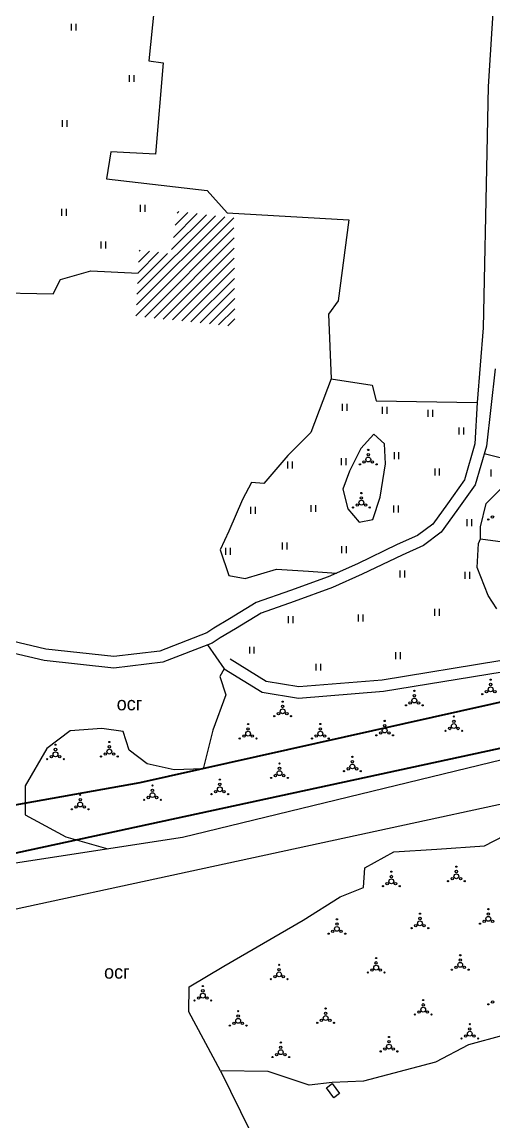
# Model space of a CAD drawing. Header units: millimetres. Extents: x 1378883 to 1389511, y 5662980 to 5673292.
# Drawn here: x 1381618 to 1381863, y 5669874 to 5670445 of the extents above; entities that cross this region are included whole.
import ezdxf

# ---------------------------------------------------------------- set-up
doc = ezdxf.new("R2010")
doc.units = ezdxf.units.MM
doc.layers.add('_5Інше', color=252, linetype='Continuous', lineweight=25)
for name, color, linetype in [('вулиці', 7, 'Continuous'), ('ВулНазва', 7, 'Continuous'), ('КартаСкан', 252, 'Continuous'), ('район', 6, 'Continuous')]:
    doc.layers.add(name, color=color, linetype=linetype)
doc.layers.get('ВулНазва').off()
picture_1 = doc.add_image_def('image1.tif', size_in_pixel=(29607, 29619))

# ---------------------------------------------------------------- blocks, each defined once
blk = doc.blocks.new('ЛвЗд')
at = {"layer": '_5Інше', "color": 204, "linetype": 'Continuous'}
for points in [[(44777.635, 27810.375), (44999.44, 27863.053)], [(44635.724, 27762.095), (45013.836, 27841.635)], [(44620.877, 27787.19), (44777.635, 27810.375)]]:
    blk.add_lwpolyline(points, dxfattribs=at)

msp = doc.modelspace()

# ---------------------------------------------------------------- hatches: boundary and pattern name
at = {"layer": 'вулиці', "lineweight": -2}
h = msp.add_hatch(dxfattribs=at)
h.set_pattern_fill('ANSI31', color=2, scale=30, style=0)
h.set_pattern_definition([(45, (2.4066, 2.8008), (-2.6516504294, 2.6516504294), [])])
h.paths.add_polyline_path([(1381695.34, 5670324.69), (1381678.83, 5670326.68), (1381677.11, 5670292.34), (1381728.62, 5670286.83), (1381728, 5670343.41), (1381698.66, 5670346.71)])
h.paths.add_polyline_path([(1381669.09, 5670309.37), (1381735.76, 5670309.37), (1381735.76, 5670316.87), (1381669.09, 5670316.87)], flags=9)

# ---------------------------------------------------------------- linework, layer by layer
at = {"layer": 'вулиці', "color": 7, "lineweight": -2}
for p, q in [((1381643.73, 5670440.63), (1381643.73, 5670444.23)), ((1381646.13, 5670440.63), (1381646.13, 5670444.23)), ((1381673.88, 5670413.97), (1381673.88, 5670417.57)), ((1381676.28, 5670413.97), (1381676.28, 5670417.57)), ((1381639.03, 5670390.59), (1381639.03, 5670394.19)), ((1381641.43, 5670390.59), (1381641.43, 5670394.19)), ((1381638.73, 5670344.46), (1381638.73, 5670348.06)), ((1381641.13, 5670344.46), (1381641.13, 5670348.06)), ((1381679.6, 5670346.58), (1381679.6, 5670350.18)), ((1381682, 5670346.58), (1381682, 5670350.18)), ((1381659.16, 5670327.44), (1381659.16, 5670331.04)), ((1381661.56, 5670327.44), (1381661.56, 5670331.04)), ((1381784.45, 5670243.15), (1381784.45, 5670246.75)), ((1381786.85, 5670243.15), (1381786.85, 5670246.75)), ((1381805.17, 5670241.5), (1381805.17, 5670245.1)), ((1381807.57, 5670241.5), (1381807.57, 5670245.1)), ((1381828.88, 5670240.07), (1381828.88, 5670243.67)), ((1381831.28, 5670240.07), (1381831.28, 5670243.67)), ((1381845.01, 5670230.84), (1381845.01, 5670234.44)), ((1381847.41, 5670230.84), (1381847.41, 5670234.44)), ((1381811.33, 5670218.04), (1381811.33, 5670221.64)), ((1381813.73, 5670218.04), (1381813.73, 5670221.64)), ((1381755.99, 5670213.13), (1381755.99, 5670216.73)), ((1381758.39, 5670213.13), (1381758.39, 5670216.73)), ((1381783.82, 5670214.94), (1381783.82, 5670218.54)), ((1381786.22, 5670214.94), (1381786.22, 5670218.54)), ((1381832.44, 5670209.51), (1381832.44, 5670213.11)), ((1381834.84, 5670209.51), (1381834.84, 5670213.11)), ((1381861.63, 5670208.96), (1381861.63, 5670212.56)), ((1381736.87, 5670189.61), (1381736.87, 5670193.21)), ((1381739.27, 5670189.61), (1381739.27, 5670193.21)), ((1381768.17, 5670190.56), (1381768.17, 5670194.16)), ((1381770.57, 5670190.56), (1381770.57, 5670194.16)), ((1381811.09, 5670190.32), (1381811.09, 5670193.92)), ((1381813.49, 5670190.32), (1381813.49, 5670193.92)), ((1381849.14, 5670183.14), (1381849.14, 5670186.74)), ((1381851.54, 5670183.14), (1381851.54, 5670186.74)), ((1381753.23, 5670171.13), (1381753.23, 5670174.73)), ((1381755.63, 5670171.13), (1381755.63, 5670174.73)), ((1381723.82, 5670168.29), (1381723.82, 5670171.89)), ((1381726.22, 5670168.29), (1381726.22, 5670171.89)), ((1381784.06, 5670169.24), (1381784.06, 5670172.84)), ((1381786.46, 5670169.24), (1381786.46, 5670172.84)), ((1381814.32, 5670156.57), (1381814.32, 5670160.17)), ((1381816.72, 5670156.57), (1381816.72, 5670160.17)), ((1381848.1, 5670155.86), (1381848.1, 5670159.46)), ((1381850.5, 5670155.86), (1381850.5, 5670159.46)), ((1381832.28, 5670136.61), (1381832.28, 5670140.21)), ((1381834.68, 5670136.61), (1381834.68, 5670140.21)), ((1381756.33, 5670132.78), (1381756.33, 5670136.38)), ((1381758.73, 5670132.78), (1381758.73, 5670136.38)), ((1381792.75, 5670133.73), (1381792.75, 5670137.33)), ((1381795.15, 5670133.73), (1381795.15, 5670137.33)), ((1381736.2, 5670116.98), (1381736.2, 5670120.58)), ((1381738.6, 5670116.98), (1381738.6, 5670120.58)), ((1381812.16, 5670114.1), (1381812.16, 5670117.7)), ((1381814.56, 5670114.1), (1381814.56, 5670117.7)), ((1381770.7, 5670108.12), (1381770.7, 5670111.72)), ((1381773.1, 5670108.12), (1381773.1, 5670111.72))]:
    msp.add_line(p, q, dxfattribs=at)
for points in [[(1381868.91, 5670509.04), (1381862.92, 5670458.4), (1381859.94, 5670411.54), (1381859.4, 5670377.26), (1381857.35, 5670286.31), (1381854.38, 5670247.44)], [(1381690.32, 5670487.92), (1381683.84, 5670424.89), (1381691.22, 5670423.86), (1381687.26, 5670376.54), (1381664.05, 5670377.62), (1381661.87, 5670363.68), (1381714.09, 5670357.52), (1381724.43, 5670345.92), (1381787.6, 5670342.42), (1381782.09, 5670300.31), (1381777.12, 5670293.32), (1381778.43, 5670259.77), (1381799.87, 5670256.48), (1381801.88, 5670248.24), (1381854.38, 5670247.44)], [(1381563.15, 5670336.2), (1381562.46, 5670305.04), (1381599.92, 5670304.63), (1381634.17, 5670303.88), (1381637.94, 5670311.4), (1381653.75, 5670315.91), (1381678.23, 5670314.69)], [(1381863.69, 5670264.91), (1381859.09, 5670224.73), (1381853.24, 5670204.7), (1381843.77, 5670191.29), (1381835.58, 5670180), (1381826.4, 5670173.08), (1381815.31, 5670168.2), (1381794.68, 5670158.18), (1381779.14, 5670151.26), (1381759.36, 5670144.06), (1381742.12, 5670138), (1381728.8, 5670129.88), (1381720.89, 5670125.22), (1381716.79, 5670122.4), (1381691.07, 5670112.45), (1381665.64, 5670109.41), (1381629.42, 5670113.42), (1381608.06, 5670118.44), (1381590.43, 5670121.87), (1381538.91, 5670124.18), (1381508.84, 5670116.15)], [(1381778.43, 5670259.77), (1381768.03, 5670231.91), (1381756.03, 5670219.91), (1381743.55, 5670205.34), (1381737.2, 5670205.81), (1381732.49, 5670197.11), (1381725.41, 5670180.52), (1381720.83, 5670170.81), (1381725.41, 5670157.47), (1381733.8, 5670155.95), (1381750.2, 5670160.9), (1381766.79, 5670159.76), (1381781.36, 5670158.82)], [(1381854.38, 5670247.44), (1381853.18, 5670225.92), (1381847.76, 5670207.34), (1381838.9, 5670194.78), (1381831.25, 5670184.25), (1381823.34, 5670178.29), (1381812.79, 5670173.65), (1381792.15, 5670163.62), (1381776.89, 5670156.83), (1381757.33, 5670149.71), (1381739.53, 5670143.45), (1381725.72, 5670135.03), (1381717.66, 5670130.28), (1381713.97, 5670127.74), (1381689.61, 5670118.32), (1381665.62, 5670115.45), (1381630.44, 5670119.35), (1381609.32, 5670124.3), (1381591.15, 5670127.85), (1381538.25, 5670130.22), (1381503.97, 5670121.05)], [(1381792.97, 5670185.24), (1381800.1, 5670186.58), (1381803.95, 5670198.32), (1381806.65, 5670215.65), (1381806.26, 5670226.04), (1381800.68, 5670231.05), (1381793.93, 5670223.54), (1381787.96, 5670211.8), (1381784.49, 5670202.37), (1381787.24, 5670192.2), (1381792.97, 5670185.24)], [(1381877.18, 5670216), (1381857.94, 5670220.82)], [(1381856.07, 5670176.6), (1381856.08, 5670182.81), (1381859.07, 5670194.92), (1381870.03, 5670206.04), (1381878.51, 5670204.71), (1381888.64, 5670200.57), (1381893.63, 5670193.59), (1381896.28, 5670185.63), (1381899.27, 5670181.31), (1381904.26, 5670178.82), (1381905.97, 5670178.43)], [(1381864.57, 5670140.16), (1381860.09, 5670147.13), (1381854.25, 5670161.78), (1381855.08, 5670174.23), (1381856.07, 5670176.6), (1381875.35, 5670173.94)], [(1381726.05, 5670114.18), (1381744.78, 5670102.72), (1381761.75, 5670099.92), (1381804.91, 5670103.36), (1381866.12, 5670113.45), (1381919.2, 5670125.41), (1381955.15, 5670133.56), (1382007.36, 5670141.1)], [(1381722.92, 5670109.07), (1381742.64, 5670096.99), (1381761.5, 5670093.88), (1381805.63, 5670097.4), (1381867.27, 5670107.56), (1381920.52, 5670119.56), (1381956.24, 5670127.65), (1382008.22, 5670135.16)], [(1381714.34, 5670121.45), (1381722.92, 5670109.07), (1381720.66, 5670105.05), (1381723.89, 5670095.55), (1381717.12, 5670077.21), (1381711.97, 5670057.1), (1381696.99, 5670056.62), (1381682.98, 5670059.68), (1381673.64, 5670066.76), (1381670.58, 5670076.57), (1381659.47, 5670078.02), (1381642.99, 5670076.89), (1381630.87, 5670067.59), (1381619.71, 5670048.31), (1381619.55, 5670033.19), (1381640.7, 5670021.81), (1381662.49, 5670015.59)], [(1381721.02, 5669900.28), (1381736.57, 5669868.52), (1381739.26, 5669863.52), (1381728.48, 5669849.67), (1381710.79, 5669825.18)]]:
    msp.add_lwpolyline(points, dxfattribs=at)
at = {"layer": 'вулиці', "color": 7}
msp.add_lwpolyline([(1381885.51, 5669923.44), (1381849.86, 5669913.67), (1381832.68, 5669904.74), (1381795.23, 5669894.79), (1381779.08, 5669894.1), (1381767.06, 5669892.73), (1381745.76, 5669899.94), (1381721.02, 5669900.28), (1381704.53, 5669930.83), (1381704.87, 5669943.87), (1381722.74, 5669954.51), (1381763.96, 5669978.53), (1381783.22, 5669990.62), (1381795.25, 5669995.43), (1381795.93, 5670005.72), (1381811.05, 5670013.96), (1381833.38, 5670015.33), (1381858.12, 5670017.05), (1381884.57, 5670030.78)], dxfattribs=at)
msp.add_lwpolyline([(1381779.02, 5669893.63), (1381782.83, 5669888.36), (1381779.83, 5669886.19), (1381776.02, 5669891.46), (1381779.02, 5669893.63)], close=True, dxfattribs=at)
for centre, radius in [((1381797.77, 5670220.3), 0.625), ((1381797.77, 5670222.8), 0.312), ((1381793.44, 5670215.3), 0.312), ((1381795.6, 5670216.55), 0.625), ((1381797.77, 5670217.8), 1.25), ((1381799.93, 5670216.55), 0.625), ((1381802.1, 5670215.3), 0.312), ((1381794.21, 5670197.88), 0.625), ((1381794.21, 5670200.38), 0.312), ((1381789.88, 5670192.88), 0.312), ((1381792.05, 5670194.13), 0.625), ((1381794.21, 5670195.38), 1.25), ((1381796.38, 5670194.13), 0.625), ((1381798.54, 5670192.88), 0.312), ((1381860.1, 5670186.64), 0.312), ((1381862.26, 5670187.89), 0.625), ((1381861.32, 5670100.92), 0.625), ((1381861.32, 5670103.42), 0.312), ((1381821.7, 5670095.1), 0.625), ((1381821.7, 5670097.6), 0.312), ((1381856.99, 5670095.92), 0.312), ((1381859.16, 5670097.17), 0.625), ((1381861.32, 5670098.42), 1.25), ((1381863.49, 5670097.17), 0.625), ((1381753.32, 5670089.51), 0.625), ((1381753.32, 5670092.01), 0.312), ((1381817.37, 5670090.1), 0.312), ((1381819.53, 5670091.35), 0.625), ((1381821.7, 5670092.6), 1.25), ((1381823.86, 5670091.35), 0.625), ((1381826.03, 5670090.1), 0.312), ((1381748.99, 5670084.51), 0.312), ((1381751.16, 5670085.76), 0.625), ((1381753.32, 5670087.01), 1.25), ((1381755.49, 5670085.76), 0.625), ((1381757.65, 5670084.51), 0.312), ((1381842.21, 5670084.33), 0.312), ((1381735.38, 5670077.87), 0.625), ((1381735.38, 5670080.37), 0.312), ((1381772.9, 5670077.87), 0.625), ((1381772.9, 5670080.37), 0.312), ((1381806.31, 5670077), 1.25), ((1381806.31, 5670079.5), 0.625), ((1381806.31, 5670082), 0.312), ((1381837.88, 5670076.83), 0.312), ((1381840.04, 5670078.08), 0.625), ((1381842.21, 5670079.33), 1.25), ((1381842.21, 5670081.83), 0.625), ((1381844.37, 5670078.08), 0.625), ((1381846.54, 5670076.83), 0.312), ((1381663.36, 5670071.05), 0.312), ((1381731.05, 5670072.87), 0.312), ((1381733.21, 5670074.12), 0.625), ((1381735.38, 5670075.37), 1.25), ((1381737.54, 5670074.12), 0.625), ((1381739.71, 5670072.87), 0.312), ((1381768.57, 5670072.87), 0.312), ((1381770.74, 5670074.12), 0.625), ((1381772.9, 5670075.37), 1.25), ((1381775.07, 5670074.12), 0.625), ((1381777.23, 5670072.87), 0.312), ((1381801.98, 5670074.5), 0.312), ((1381804.15, 5670075.75), 0.625), ((1381808.48, 5670075.75), 0.625), ((1381810.64, 5670074.5), 0.312), ((1381635.39, 5670064.66), 1.25), ((1381635.39, 5670067.16), 0.625), ((1381635.39, 5670069.66), 0.312), ((1381663.36, 5670066.05), 1.25), ((1381663.36, 5670068.55), 0.625), ((1381631.06, 5670062.16), 0.312), ((1381633.22, 5670063.41), 0.625), ((1381637.55, 5670063.41), 0.625), ((1381639.72, 5670062.16), 0.312), ((1381659.03, 5670063.55), 0.312), ((1381661.19, 5670064.8), 0.625), ((1381665.52, 5670064.8), 0.625), ((1381667.69, 5670063.55), 0.312), ((1381751.69, 5670059.88), 0.312), ((1381789.53, 5670060.87), 0.625), ((1381789.53, 5670063.37), 0.312), ((1381749.53, 5670053.63), 0.625), ((1381751.69, 5670054.88), 1.25), ((1381751.69, 5670057.38), 0.625), ((1381753.86, 5670053.63), 0.625), ((1381785.2, 5670055.87), 0.312), ((1381787.37, 5670057.12), 0.625), ((1381789.53, 5670058.37), 1.25), ((1381791.7, 5670057.12), 0.625), ((1381793.86, 5670055.87), 0.312), ((1381685.73, 5670048.47), 0.312), ((1381720.69, 5670048.99), 0.625), ((1381720.69, 5670051.49), 0.312), ((1381747.36, 5670052.38), 0.312), ((1381756.02, 5670052.38), 0.312), ((1381648.21, 5670043.58), 0.312), ((1381683.56, 5670042.22), 0.625), ((1381685.73, 5670043.47), 1.25), ((1381685.73, 5670045.97), 0.625), ((1381687.89, 5670042.22), 0.625), ((1381716.36, 5670043.99), 0.312), ((1381718.53, 5670045.24), 0.625), ((1381720.69, 5670046.49), 1.25), ((1381722.86, 5670045.24), 0.625), ((1381725.02, 5670043.99), 0.312), ((1381646.04, 5670037.33), 0.625), ((1381648.21, 5670038.58), 1.25), ((1381648.21, 5670041.08), 0.625), ((1381650.37, 5670037.33), 0.625), ((1381681.4, 5670040.97), 0.312), ((1381690.06, 5670040.97), 0.312), ((1381643.88, 5670036.08), 0.312), ((1381652.54, 5670036.08), 0.312), ((1381809.75, 5670003.66), 0.312), ((1381843.52, 5670003.78), 0.625), ((1381843.52, 5670006.28), 0.312), ((1381807.58, 5669997.41), 0.625), ((1381809.75, 5669998.66), 1.25), ((1381809.75, 5670001.16), 0.625), ((1381811.91, 5669997.41), 0.625), ((1381839.19, 5669998.78), 0.312), ((1381841.36, 5670000.03), 0.625), ((1381843.52, 5670001.28), 1.25), ((1381845.69, 5670000.03), 0.625), ((1381847.85, 5669998.78), 0.312), ((1381805.42, 5669996.16), 0.312), ((1381814.08, 5669996.16), 0.312), ((1381824.6, 5669979.35), 0.625), ((1381824.6, 5669981.85), 0.312), ((1381860.12, 5669979.18), 1.25), ((1381860.12, 5669981.68), 0.625), ((1381860.12, 5669984.18), 0.312), ((1381781.5, 5669973.94), 1.25), ((1381781.5, 5669976.44), 0.625), ((1381781.5, 5669978.94), 0.312), ((1381820.27, 5669974.35), 0.312), ((1381822.43, 5669975.6), 0.625), ((1381824.6, 5669976.85), 1.25), ((1381826.76, 5669975.6), 0.625), ((1381828.93, 5669974.35), 0.312), ((1381855.79, 5669976.68), 0.312), ((1381857.96, 5669977.93), 0.625), ((1381862.29, 5669977.93), 0.625), ((1381777.17, 5669971.44), 0.312), ((1381779.34, 5669972.69), 0.625), ((1381783.67, 5669972.69), 0.625), ((1381785.83, 5669971.44), 0.312), ((1381801.85, 5669958.81), 0.312), ((1381845.53, 5669957.76), 0.625), ((1381845.53, 5669960.26), 0.312), ((1381751.48, 5669950.32), 1.25), ((1381751.48, 5669952.82), 0.625), ((1381751.48, 5669955.32), 0.312), ((1381797.52, 5669951.31), 0.312), ((1381799.69, 5669952.56), 0.625), ((1381801.85, 5669953.81), 1.25), ((1381801.85, 5669956.31), 0.625), ((1381804.02, 5669952.56), 0.625), ((1381806.18, 5669951.31), 0.312), ((1381841.2, 5669952.76), 0.312), ((1381843.37, 5669954.01), 0.625), ((1381845.53, 5669955.26), 1.25), ((1381847.7, 5669954.01), 0.625), ((1381849.86, 5669952.76), 0.312), ((1381747.15, 5669947.82), 0.312), ((1381749.31, 5669949.07), 0.625), ((1381753.64, 5669949.07), 0.625), ((1381755.81, 5669947.82), 0.312), ((1381711.88, 5669939.27), 1.25), ((1381711.88, 5669941.77), 0.625), ((1381711.88, 5669944.27), 0.312), ((1381707.55, 5669936.77), 0.312), ((1381709.71, 5669938.02), 0.625), ((1381714.04, 5669938.02), 0.625), ((1381716.21, 5669936.77), 0.312), ((1381826.31, 5669934.49), 0.625), ((1381826.31, 5669936.99), 0.312), ((1381860.13, 5669934.73), 0.312), ((1381862.29, 5669935.98), 0.625), ((1381730.22, 5669928.68), 0.625), ((1381730.22, 5669931.18), 0.312), ((1381775.65, 5669927.63), 1.25), ((1381775.65, 5669930.13), 0.625), ((1381775.65, 5669932.63), 0.312), ((1381821.98, 5669929.49), 0.312), ((1381824.15, 5669930.74), 0.625), ((1381826.31, 5669931.99), 1.25), ((1381828.48, 5669930.74), 0.625), ((1381830.64, 5669929.49), 0.312), ((1381725.89, 5669923.68), 0.312), ((1381728.06, 5669924.93), 0.625), ((1381730.22, 5669926.18), 1.25), ((1381732.39, 5669924.93), 0.625), ((1381734.55, 5669923.68), 0.312), ((1381771.32, 5669925.13), 0.312), ((1381773.48, 5669926.38), 0.625), ((1381777.81, 5669926.38), 0.625), ((1381779.98, 5669925.13), 0.312), ((1381850.48, 5669924.49), 0.312), ((1381808.55, 5669917.8), 0.312), ((1381846.15, 5669916.99), 0.312), ((1381848.32, 5669918.24), 0.625), ((1381850.48, 5669919.49), 1.25), ((1381850.48, 5669921.99), 0.625), ((1381852.65, 5669918.24), 0.625), ((1381854.81, 5669916.99), 0.312), ((1381752.35, 5669912.39), 0.625), ((1381752.35, 5669914.89), 0.312), ((1381806.39, 5669911.55), 0.625), ((1381808.55, 5669912.8), 1.25), ((1381808.55, 5669915.3), 0.625), ((1381810.72, 5669911.55), 0.625), ((1381748.02, 5669907.39), 0.312), ((1381750.19, 5669908.64), 0.625), ((1381752.35, 5669909.89), 1.25), ((1381754.52, 5669908.64), 0.625), ((1381756.68, 5669907.39), 0.312), ((1381804.22, 5669910.3), 0.312), ((1381812.88, 5669910.3), 0.312)]:
    msp.add_circle(centre, radius, dxfattribs=at)
at = {"layer": 'район', "color": 6, "lineweight": 35}
for p, q in [((1381882.96, 5670095.39), (1381679.18, 5670049.83)), ((1381539.61, 5669997.12), (1381883.65, 5670071.6)), ((1381679.18, 5670049.83), (1381524.62, 5670022.12))]:
    msp.add_line(p, q, dxfattribs=at)

# ---------------------------------------------------------------- block references
at = {"layer": 'ВулНазва', "color": 7, "lineweight": 9, "rotation": 0.3369352804470327}
msp.add_blockref('ЛвЗд', (1337087.97, 5641948.35), dxfattribs=at)

# ---------------------------------------------------------------- texts
at = {"layer": 'вулиці', "color": 7}
for p in [(1381667.15, 5670087.51), (1381660.59, 5669948.1)]:
    msp.add_text('осг', height=7, dxfattribs=at).set_placement(p)

# ---------------------------------------------------------------- pictures from other files: only their frames are drawn
at = {"layer": 'КартаСкан'}
image = msp.add_image(picture_1, insert=(1378952.03, 5663192.31), size_in_units=(10026.9, 10030.97), rotation=0.395435, dxfattribs=at)
image.dxf.flags = 15

doc.saveas('drawing.dxf')
